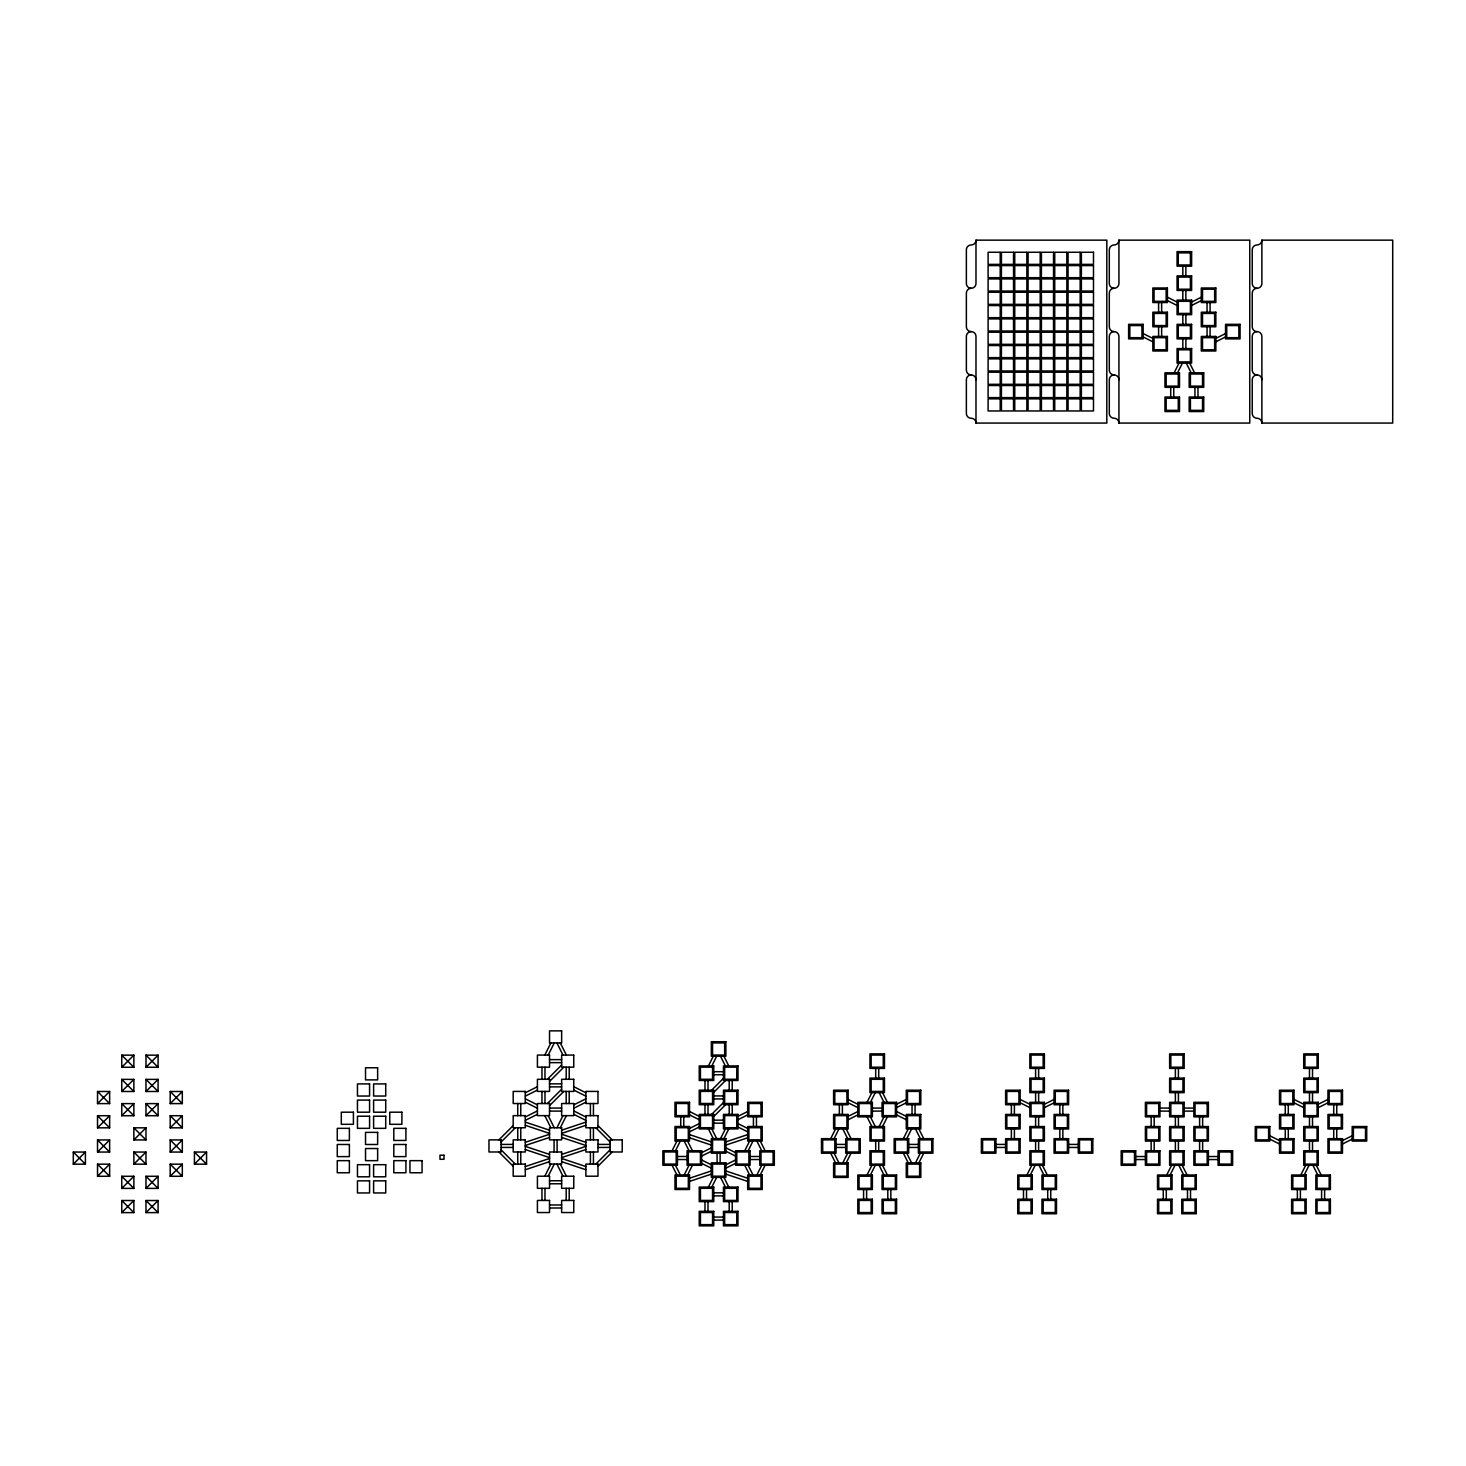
<?xml version="1.0" encoding="UTF-8"?>
<svg xmlns="http://www.w3.org/2000/svg" width="1466" height="1466" viewBox="0 0 1466 1466"><rect width="100%" height="100%" fill="white"/><g stroke="black" fill="none" stroke-linecap="round" stroke-linejoin="round"><path stroke-width="1.5" d="M544.802 1055.08L550.868 1042.967M548.192 1055.08L554.258 1042.967M556.933 1127.757L562.981 1115.644M560.305 1127.757L566.371 1115.644M544.802 1176.208L550.868 1164.096M548.192 1176.208L554.258 1164.096M708.426 1065.947L713.264 1056.253M711.816 1065.947L716.654 1056.253M672.088 1150.737L676.925 1141.061M675.478 1150.737L680.316 1141.061M684.201 1174.962L689.038 1165.287M687.591 1174.962L692.428 1165.287M720.539 1138.624L725.395 1128.93M723.929 1138.624L728.767 1128.93M708.426 1187.075L713.264 1177.4M711.816 1187.075L716.654 1177.4M744.765 1150.737L749.621 1141.061M748.155 1150.737L752.993 1141.061M756.877 1174.962L761.734 1165.287M760.268 1174.962L765.105 1165.287M1174.174 372.804L1179.012 363.11M1177.564 372.804L1182.402 363.11M830.691 1138.661L835.547 1128.967M834.081 1138.661L838.918 1128.967M867.029 1102.322L871.885 1092.628M870.419 1102.322L875.275 1092.628M842.803 1162.886L847.66 1153.192M846.194 1162.886L851.031 1153.192M879.142 1126.548L883.998 1116.854M882.532 1126.548L887.388 1116.854M867.029 1174.999L871.885 1165.305M870.419 1174.999L875.275 1165.305M903.368 1138.661L908.224 1128.967M906.758 1138.661L911.614 1128.967M915.499 1162.886L920.336 1153.192M918.87 1162.886L923.727 1153.192M1026.933 1174.999L1031.789 1165.305M1030.323 1174.999L1035.161 1165.305M1166.734 1174.999L1171.572 1165.305M1170.106 1174.999L1174.962 1165.305M1300.818 1174.999L1305.675 1165.305M1304.209 1174.999L1309.065 1165.305M121.751 1067.266L133.864 1055.153L133.864 1067.266L121.751 1067.266L121.751 1055.153L133.864 1055.153M97.526 1103.605L109.638 1091.492L97.526 1091.492L97.526 1103.605L109.638 1103.605L109.638 1091.492M121.751 1091.492L133.864 1079.379L133.864 1091.492L121.751 1091.492L121.751 1079.379L133.864 1079.379M145.977 1067.266L158.09 1055.153L145.977 1055.153L145.977 1067.266L158.09 1067.266L158.09 1055.153M97.526 1127.83L109.638 1115.718L97.526 1115.718L97.526 1127.83L109.638 1127.83L109.638 1115.718M73.3 1164.169L85.413 1152.056L85.413 1164.169L73.3 1164.169L73.3 1152.056L85.413 1152.056M121.751 1115.718L133.864 1103.605L133.864 1115.718L121.751 1115.718L121.751 1103.605L133.864 1103.605M145.977 1091.492L158.09 1079.379L145.977 1079.379L145.977 1091.492L158.09 1091.492L158.09 1079.379M97.526 1152.056L109.638 1139.943L97.526 1139.943L97.526 1152.056L109.638 1152.056L109.638 1139.943M145.977 1115.718L158.09 1103.605L158.09 1115.718L145.977 1115.718L145.977 1103.605L158.09 1103.605M97.526 1176.282L109.638 1164.169L97.526 1164.169L97.526 1176.282L109.638 1176.282L109.638 1164.169M133.864 1139.943L145.977 1127.83L133.864 1127.83L133.864 1139.943L145.977 1139.943L145.977 1127.83M170.203 1103.605L182.315 1091.492L170.203 1091.492L170.203 1103.605L182.315 1103.605L182.315 1091.492M133.864 1164.169L145.977 1152.056L133.864 1152.056L133.864 1164.169L145.977 1164.169L145.977 1152.056M170.203 1127.83L182.315 1115.718L182.315 1127.83L170.203 1127.83L170.203 1115.718L182.315 1115.718M121.751 1188.395L133.864 1176.282L133.864 1188.395L121.751 1188.395L121.751 1176.282L133.864 1176.282M170.203 1152.056L182.315 1139.943L182.315 1152.056L170.203 1152.056L170.203 1139.943L182.315 1139.943M121.751 1212.62L133.864 1200.507L121.751 1200.507L121.751 1212.62L133.864 1212.62L133.864 1200.507M145.977 1188.395L158.09 1176.282L145.977 1176.282L145.977 1188.395L158.09 1188.395L158.09 1176.282M170.203 1176.282L182.315 1164.169L182.315 1176.282L170.203 1176.282L170.203 1164.169L182.315 1164.169M145.977 1212.62L158.09 1200.507L145.977 1200.507L145.977 1212.62L158.09 1212.62L158.09 1200.507M194.428 1164.169L206.559 1152.056L194.428 1152.056L194.428 1164.169L206.559 1164.169L206.559 1152.056M547.386 1079.306L561.643 1065.049M549.53 1081.45L563.787 1067.193M498.935 1139.87L513.192 1125.613M501.079 1142.014L515.336 1127.757M547.386 1103.532L561.643 1089.275M549.53 1105.676L563.787 1091.419M595.837 1164.096L610.094 1149.839M597.981 1166.24L612.238 1151.983M711.615 1090.173L723.453 1078.335M713.759 1092.317L725.578 1080.479M711.615 1114.398L723.453 1102.579M713.759 1116.542L725.578 1104.704M1191.62 302.051L1201.295 297.213M1191.62 305.441L1201.295 300.603M1215.845 338.389L1225.539 333.552M1215.845 341.78L1225.539 336.942M525.304 1092.756L537.417 1086.691M525.304 1096.128L537.417 1090.081M525.304 1116.982L537.417 1110.916M525.304 1120.372L537.417 1114.307M573.756 1104.869L585.869 1098.804M573.756 1108.241L585.869 1102.194M689.533 1128.453L699.227 1123.616M689.533 1131.844L699.227 1127.006M737.984 1116.341L747.678 1111.503M737.984 1119.731L747.678 1114.875M701.646 1152.679L711.34 1147.841M701.646 1156.069L711.34 1151.231M725.872 1164.792L735.565 1159.954M725.872 1168.182L735.565 1163.344M848.136 1116.377L857.83 1111.521M848.136 1119.749L857.83 1114.911M896.587 1104.264L906.281 1099.408M896.587 1107.636L906.281 1102.798M1044.378 1104.264L1054.072 1099.408M1044.378 1107.636L1054.072 1102.798M1318.264 1104.264L1327.958 1099.408M1318.264 1107.636L1327.958 1102.798M1342.49 1140.603L1352.183 1135.747M1342.49 1143.993L1352.183 1139.137M525.304 1142.307L549.53 1134.244M561.643 1130.194L585.869 1122.113M525.304 1145.496L549.53 1137.433M561.643 1133.383L585.869 1125.32M525.304 1166.533L549.53 1158.47M561.643 1154.42L585.869 1146.357M525.304 1169.74L549.53 1161.658M561.643 1157.609L585.869 1149.546M725.872 1141.886L747.678 1134.611M725.872 1145.074L747.678 1137.799M689.533 1178.224L711.34 1170.949M689.533 1181.413L711.34 1174.138M975.99 240.149L1106.812 240.149L1106.812 423.069L975.99 423.069A4.819 4.819 0 0 0 971.17 418.25A4.819 4.819 0 0 1 966.369 413.449L966.369 379.749A4.819 4.819 0 0 1 971.17 374.93A4.819 4.819 0 0 1 966.369 370.11L966.369 336.429A4.819 4.819 0 0 1 971.17 331.609A4.819 4.819 0 0 1 966.369 326.79L966.369 293.108A4.819 4.819 0 0 1 971.17 288.289A4.819 4.819 0 0 0 975.99 283.469L975.99 240.149A4.819 4.819 0 0 1 971.17 244.969A4.819 4.819 0 0 0 966.369 249.788L966.369 283.469A4.819 4.819 0 0 0 971.17 288.289M1118.925 240.149L1249.765 240.149L1249.765 423.069L1118.925 423.069A4.819 4.819 0 0 0 1114.123 418.25A4.819 4.819 0 0 1 1109.304 413.449L1109.304 379.749A4.819 4.819 0 0 1 1114.123 374.93A4.819 4.819 0 0 1 1109.304 370.11L1109.304 336.429A4.819 4.819 0 0 1 1114.123 331.609A4.819 4.819 0 0 1 1109.304 326.79L1109.304 293.108A4.819 4.819 0 0 1 1114.123 288.289A4.819 4.819 0 0 0 1118.925 283.469L1118.925 240.149A4.819 4.819 0 0 1 1114.123 244.969A4.819 4.819 0 0 0 1109.304 249.788L1109.304 283.469A4.819 4.819 0 0 0 1114.123 288.289M1261.878 240.149L1392.7 240.149L1392.7 423.069L1261.878 423.069A4.819 4.819 0 0 0 1257.058 418.25A4.819 4.819 0 0 1 1252.239 413.449L1252.239 379.749A4.819 4.819 0 0 1 1257.058 374.93A4.819 4.819 0 0 1 1252.239 370.11L1252.239 336.429A4.819 4.819 0 0 1 1257.058 331.609A4.819 4.819 0 0 1 1252.239 326.79L1252.239 293.108A4.819 4.819 0 0 1 1257.058 288.289A4.819 4.819 0 0 0 1261.878 283.469L1261.878 240.149A4.819 4.819 0 0 1 1257.058 244.969A4.819 4.819 0 0 0 1252.239 249.788L1252.239 283.469A4.819 4.819 0 0 0 1257.058 288.289M549.53 1059.625L561.643 1059.625M549.53 1062.648L561.643 1062.648M713.759 1071.701L723.453 1071.701M713.759 1074.725L723.453 1074.725M549.53 1083.85L561.643 1083.85M549.53 1086.874L561.643 1086.874M713.759 1095.927L723.453 1095.927M713.759 1098.95L723.453 1098.95M549.53 1108.076L561.643 1108.076M872.362 1108.076L882.056 1108.076M1159.936 1108.076L1169.63 1108.076M1184.162 1108.076L1193.855 1108.076M549.53 1111.1L561.643 1111.1M872.362 1111.1L882.056 1111.1M1159.936 1111.1L1169.63 1111.1M1184.162 1111.1L1193.855 1111.1M713.759 1120.152L723.453 1120.152M713.759 1123.176L723.453 1123.176M501.079 1144.415L513.192 1144.415M597.981 1144.415L610.094 1144.415M836.023 1144.415L845.717 1144.415M908.7 1144.415L918.394 1144.415M995.927 1144.415L1005.621 1144.415M1068.604 1144.415L1078.298 1144.415M501.079 1147.438L513.192 1147.438M597.981 1147.438L610.094 1147.438M836.023 1147.438L845.717 1147.438M908.7 1147.438L918.394 1147.438M995.927 1147.438L1005.621 1147.438M1068.604 1147.438L1078.298 1147.438M677.42 1156.491L687.096 1156.491M750.097 1156.491L759.791 1156.491M1135.71 1156.527L1145.404 1156.527M1208.387 1156.527L1218.081 1156.527M677.42 1159.533L687.096 1159.533M750.097 1159.533L759.791 1159.533M1135.71 1159.551L1145.404 1159.551M1208.387 1159.551L1218.081 1159.551M549.53 1180.753L561.643 1180.753M549.53 1183.777L561.643 1183.777M713.759 1192.829L723.453 1192.829M713.759 1195.871L723.453 1195.871M549.53 1204.979L561.643 1204.979M549.53 1208.002L561.643 1208.002M713.759 1217.073L723.453 1217.073M713.759 1220.097L723.453 1220.097M689.533 1134.611L711.34 1141.886M689.533 1137.799L711.34 1145.074M725.872 1170.949L747.678 1178.224M725.872 1174.138L747.678 1181.413M525.304 1122.113L549.53 1130.194M561.643 1134.244L585.869 1142.307M525.304 1125.32L549.53 1133.383M561.643 1137.433L585.869 1145.496M525.304 1146.357L549.53 1154.42M561.643 1158.47L585.869 1166.533M525.304 1149.546L549.53 1157.609M561.643 1161.658L585.869 1169.74M1167.394 297.213L1177.07 302.051M1167.394 300.603L1177.07 305.441M1143.15 333.552L1152.844 338.389M1143.15 336.942L1152.844 341.78M1294.038 1099.408L1303.732 1104.264M1294.038 1102.798L1303.732 1107.636M1269.813 1135.747L1279.506 1140.603M1269.813 1139.137L1279.506 1143.993M1020.153 1099.408L1029.847 1104.264M1020.153 1102.798L1029.847 1107.636M896.587 1111.521L906.281 1116.377M896.587 1114.911L906.281 1119.749M848.136 1099.408L857.83 1104.264M848.136 1102.798L857.83 1107.636M737.984 1123.616L747.678 1128.453M737.984 1127.006L747.678 1131.844M689.533 1111.503L699.227 1116.341M689.533 1114.875L699.227 1119.731M725.872 1147.841L735.565 1152.679M725.872 1151.231L735.565 1156.069M573.756 1086.691L585.869 1092.756M573.756 1090.081L585.869 1096.128M701.646 1159.954L711.34 1164.792M701.646 1163.344L711.34 1168.182M573.756 1110.916L585.869 1116.982M573.756 1114.307L585.869 1120.372M525.304 1098.804L537.417 1104.869M525.304 1102.194L537.417 1108.241M597.981 1125.613L612.238 1139.87M595.837 1127.757L610.094 1142.014M501.079 1149.839L515.336 1164.096M498.935 1151.983L513.192 1166.24M145.977 1055.153L158.09 1067.266M170.203 1091.492L182.315 1103.605M121.751 1055.153L133.864 1067.266M145.977 1079.379L158.09 1091.492M170.203 1115.718L182.315 1127.83M121.751 1079.379L133.864 1091.492M145.977 1103.605L158.09 1115.718M194.428 1152.056L206.559 1164.169M170.203 1139.943L182.315 1152.056M121.751 1103.605L133.864 1115.718M97.526 1091.492L109.638 1103.605M133.864 1127.83L145.977 1139.943M170.203 1164.169L182.315 1176.282M97.526 1115.718L109.638 1127.83M133.864 1152.056L145.977 1164.169M145.977 1176.282L158.09 1188.395M97.526 1139.943L109.638 1152.056M121.751 1176.282L133.864 1188.395M145.977 1200.507L158.09 1212.62M97.526 1164.169L109.638 1176.282M73.3 1152.056L85.413 1164.169M121.751 1200.507L133.864 1212.62M1189.677 363.11L1194.515 372.804M1186.287 363.11L1191.125 372.804M1316.321 1165.305L1321.178 1174.999M1312.931 1165.305L1317.787 1174.999M1182.219 1165.305L1187.075 1174.999M1178.847 1165.305L1183.685 1174.999M1042.436 1165.305L1047.274 1174.999M1039.046 1165.305L1043.902 1174.999M918.87 1128.967L923.727 1138.661M915.499 1128.967L920.336 1138.661M882.532 1092.628L887.388 1102.322M879.142 1092.628L883.998 1102.322M906.758 1153.192L911.614 1162.886M903.368 1153.192L908.224 1162.886M870.419 1116.854L875.275 1126.548M867.029 1116.854L871.885 1126.548M882.532 1165.305L887.388 1174.999M879.142 1165.305L883.998 1174.999M846.194 1128.967L851.031 1138.661M842.803 1128.967L847.66 1138.661M834.081 1153.192L838.918 1162.886M830.691 1153.192L835.547 1162.886M723.929 1056.253L728.767 1065.947M720.539 1056.253L725.395 1065.947M760.268 1141.061L765.105 1150.737M756.877 1141.061L761.734 1150.737M748.155 1165.287L752.993 1174.962M744.765 1165.287L749.621 1174.962M711.816 1128.93L716.654 1138.624M708.426 1128.93L713.264 1138.624M723.929 1177.4L728.767 1187.075M720.539 1177.4L725.395 1187.075M687.591 1141.061L692.428 1150.737M684.201 1141.061L689.038 1150.737M675.478 1165.287L680.316 1174.962M672.088 1165.287L676.925 1174.962M560.305 1042.967L566.371 1055.08M556.933 1042.967L562.981 1055.08M548.192 1115.644L554.258 1127.757M544.802 1115.644L550.868 1127.757M560.305 1164.096L566.371 1176.208M556.933 1164.096L562.981 1176.208M1336.735 1104.741L1336.735 1114.435M1336.735 1128.967L1336.735 1138.661M1333.712 1104.741L1333.712 1114.435M1333.712 1128.967L1333.712 1138.661M1324.623 1189.531L1324.623 1199.225M1321.599 1189.531L1321.599 1199.225M1312.51 1068.402L1312.51 1078.096M1312.51 1092.628L1312.51 1102.322M1312.51 1116.854L1312.51 1126.548M1312.51 1141.079L1312.51 1150.773M1309.486 1068.402L1309.486 1078.096M1309.486 1092.628L1309.486 1102.322M1309.486 1116.854L1309.486 1126.548M1309.486 1141.079L1309.486 1150.773M1300.397 1189.531L1300.397 1199.225M1297.373 1189.531L1297.373 1199.225M1288.284 1104.741L1288.284 1114.435M1288.284 1128.967L1288.284 1138.661M1285.261 1104.741L1285.261 1114.435M1285.261 1128.967L1285.261 1138.661M1261.878 423.069L1261.878 336.429A4.819 4.819 0 0 0 1257.058 331.609M1210.091 302.546L1210.091 312.221M1210.091 326.771L1210.091 336.447M1207.049 302.546L1207.049 312.221M1207.049 326.771L1207.049 336.447M1202.633 1116.854L1202.633 1126.548M1202.633 1141.079L1202.633 1150.773M1199.609 1116.854L1199.609 1126.548M1199.609 1141.079L1199.609 1150.773M1197.979 387.336L1197.979 397.029M1194.937 387.336L1194.937 397.029M1190.52 1189.531L1190.52 1199.225M1187.497 1189.531L1187.497 1199.225M1185.866 266.189L1185.866 275.883M1185.866 290.433L1185.866 300.109M1185.866 314.659L1185.866 324.334M1185.866 338.884L1185.866 348.578M1182.824 266.189L1182.824 275.883M1182.824 290.433L1182.824 300.109M1182.824 314.659L1182.824 324.334M1182.824 338.884L1182.824 348.578M1178.407 1068.402L1178.407 1078.096M1178.407 1092.628L1178.407 1102.322M1178.407 1116.854L1178.407 1126.548M1178.407 1141.079L1178.407 1150.773M1175.384 1068.402L1175.384 1078.096M1175.384 1092.628L1175.384 1102.322M1175.384 1116.854L1175.384 1126.548M1175.384 1141.079L1175.384 1150.773M1173.753 387.336L1173.753 397.029M1170.711 387.336L1170.711 397.029M1166.295 1189.531L1166.295 1199.225M1163.271 1189.531L1163.271 1199.225M1161.64 302.546L1161.64 312.221M1161.64 326.771L1161.64 336.447M1158.598 302.546L1158.598 312.221M1158.598 326.771L1158.598 336.447M1154.182 1116.854L1154.182 1126.548M1154.182 1141.079L1154.182 1150.773M1151.158 1116.854L1151.158 1126.548M1151.158 1141.079L1151.158 1150.773M1118.925 423.069L1118.925 336.429A4.819 4.819 0 0 0 1114.123 331.609M1062.85 1104.741L1062.85 1114.435M1062.85 1128.967L1062.85 1138.661M1059.826 1104.741L1059.826 1114.435M1059.826 1128.967L1059.826 1138.661M1050.737 1189.531L1050.737 1199.225M1047.714 1189.531L1047.714 1199.225M1038.624 1068.402L1038.624 1078.096M1038.624 1092.628L1038.624 1102.322M1038.624 1116.854L1038.624 1126.548M1038.624 1141.079L1038.624 1150.773M1035.601 1068.402L1035.601 1078.096M1035.601 1092.628L1035.601 1102.322M1035.601 1116.854L1035.601 1126.548M1035.601 1141.079L1035.601 1150.773M1026.512 1189.531L1026.512 1199.225M1023.488 1189.531L1023.488 1199.225M1014.399 1104.741L1014.399 1114.435M1014.399 1128.967L1014.399 1138.661M1011.375 1104.741L1011.375 1114.435M1011.375 1128.967L1011.375 1138.661M975.99 423.069L975.99 336.429A4.819 4.819 0 0 0 971.17 331.609M915.059 1104.741L915.059 1114.435M912.035 1104.741L912.035 1114.435M890.833 1189.531L890.833 1199.225M887.81 1189.531L887.81 1199.225M878.72 1068.402L878.72 1078.096M878.72 1141.079L878.72 1150.773M875.697 1068.402L875.697 1078.096M875.697 1141.079L875.697 1150.773M866.608 1189.531L866.608 1199.225M863.584 1189.531L863.584 1199.225M842.382 1104.741L842.382 1114.435M839.358 1104.741L839.358 1114.435M756.456 1116.817L756.456 1126.511M753.432 1116.817L753.432 1126.511M732.23 1080.479L732.23 1090.173M732.23 1104.704L732.23 1114.398M732.23 1201.625L732.23 1211.319M729.207 1080.479L729.207 1090.173M729.207 1104.704L729.207 1114.398M729.207 1201.625L729.207 1211.319M720.118 1153.174L720.118 1162.85M717.094 1153.174L717.094 1162.85M708.005 1080.479L708.005 1090.173M708.005 1104.704L708.005 1114.398M708.005 1201.625L708.005 1211.319M704.981 1080.479L704.981 1090.173M704.981 1104.704L704.981 1114.398M704.981 1201.625L704.981 1211.319M683.779 1116.817L683.779 1126.511M680.737 1116.817L680.737 1126.511M593.437 1103.532L593.437 1115.644M593.437 1127.757L593.437 1139.87M593.437 1151.983L593.437 1164.096M590.413 1103.532L590.413 1115.644M590.413 1127.757L590.413 1139.87M590.413 1151.983L590.413 1164.096M569.211 1067.193L569.211 1079.306M569.211 1091.419L569.211 1103.532M569.211 1188.321L569.211 1200.434M566.188 1067.193L566.188 1079.306M566.188 1091.419L566.188 1103.532M566.188 1188.321L566.188 1200.434M557.098 1139.87L557.098 1151.983M554.075 1139.87L554.075 1151.983M544.986 1067.193L544.986 1079.306M544.986 1091.419L544.986 1103.532M544.986 1188.321L544.986 1200.434M541.962 1067.193L541.962 1079.306M541.962 1091.419L541.962 1103.532M541.962 1188.321L541.962 1200.434M520.76 1103.532L520.76 1115.644M520.76 1127.757L520.76 1139.87M520.76 1151.983L520.76 1164.096M517.736 1103.532L517.736 1115.644M517.736 1127.757L517.736 1139.87M517.736 1151.983L517.736 1164.096M971.17 374.93A4.819 4.819 0 0 1 975.99 379.749M1114.123 374.93A4.819 4.819 0 0 1 1118.925 379.749M1257.058 374.93A4.819 4.819 0 0 1 1261.878 379.749M1191.62 251.657L1177.07 251.657L1177.07 266.189L1191.62 266.189L1191.62 251.657M1000.215 252.262L988.102 252.262L988.102 264.375L1000.215 264.375L1000.215 252.262M1013.537 252.262L1001.425 252.262L1001.425 264.375L1013.537 264.375L1013.537 252.262M1026.86 252.262L1014.747 252.262L1014.747 264.375L1026.86 264.375L1026.86 252.262M1040.2 252.262L1028.069 252.262L1028.069 264.375L1040.2 264.375L1040.2 252.262M1053.523 252.262L1041.41 252.262L1041.41 264.375L1053.523 264.375L1053.523 252.262M1066.845 252.262L1054.732 252.262L1054.732 264.375L1066.845 264.375L1066.845 252.262M1080.167 252.262L1068.054 252.262L1068.054 264.375L1080.167 264.375L1080.167 252.262M1093.489 252.262L1081.377 252.262L1081.377 264.375L1093.489 264.375L1093.489 252.262M1190.41 252.867L1178.279 252.867L1178.279 264.979L1190.41 264.979L1190.41 252.867M1000.215 265.584L988.102 265.584L988.102 277.697L1000.215 277.697L1000.215 265.584M1013.537 265.584L1001.425 265.584L1001.425 277.697L1013.537 277.697L1013.537 265.584M1026.86 265.584L1014.747 265.584L1014.747 277.697L1026.86 277.697L1026.86 265.584M1040.2 265.584L1028.069 265.584L1028.069 277.697L1040.2 277.697L1040.2 265.584M1053.523 265.584L1041.41 265.584L1041.41 277.697L1053.523 277.697L1053.523 265.584M1066.845 265.584L1054.732 265.584L1054.732 277.697L1066.845 277.697L1066.845 265.584M1080.167 265.584L1068.054 265.584L1068.054 277.697L1080.167 277.697L1080.167 265.584M1093.489 265.584L1081.377 265.584L1081.377 277.697L1093.489 277.697L1093.489 265.584M1191.62 275.883L1177.07 275.883L1177.07 290.433L1191.62 290.433L1191.62 275.883M1190.41 277.092L1178.279 277.092L1178.279 289.205L1190.41 289.205L1190.41 277.092M1000.215 278.925L988.102 278.925L988.102 291.038L1000.215 291.038L1000.215 278.925M1013.537 278.925L1001.425 278.925L1001.425 291.038L1013.537 291.038L1013.537 278.925M1026.86 278.925L1014.747 278.925L1014.747 291.038L1026.86 291.038L1026.86 278.925M1040.2 278.925L1028.069 278.925L1028.069 291.038L1040.2 291.038L1040.2 278.925M1053.523 278.925L1041.41 278.925L1041.41 291.038L1053.523 291.038L1053.523 278.925M1066.845 278.925L1054.732 278.925L1054.732 291.038L1066.845 291.038L1066.845 278.925M1080.167 278.925L1068.054 278.925L1068.054 291.038L1080.167 291.038L1080.167 278.925M1093.489 278.925L1081.377 278.925L1081.377 291.038L1093.489 291.038L1093.489 278.925M1167.394 287.996L1152.844 287.996L1152.844 302.546L1167.394 302.546L1167.394 287.996M1215.845 287.996L1201.295 287.996L1201.295 302.546L1215.845 302.546L1215.845 287.996M1166.166 289.205L1154.054 289.205L1154.054 301.318L1166.166 301.318L1166.166 289.205M1214.636 289.205L1202.523 289.205L1202.523 301.318L1214.636 301.318L1214.636 289.205M1000.215 292.247L988.102 292.247L988.102 304.36L1000.215 304.36L1000.215 292.247M1013.537 292.247L1001.425 292.247L1001.425 304.36L1013.537 304.36L1013.537 292.247M1026.86 292.247L1014.747 292.247L1014.747 304.36L1026.86 304.36L1026.86 292.247M1040.2 292.247L1028.069 292.247L1028.069 304.36L1040.2 304.36L1040.2 292.247M1053.523 292.247L1041.41 292.247L1041.41 304.36L1053.523 304.36L1053.523 292.247M1066.845 292.247L1054.732 292.247L1054.732 304.36L1066.845 304.36L1066.845 292.247M1080.167 292.247L1068.054 292.247L1068.054 304.36L1080.167 304.36L1080.167 292.247M1093.489 292.247L1081.377 292.247L1081.377 304.36L1093.489 304.36L1093.489 292.247M1191.62 300.109L1177.07 300.109L1177.07 314.659L1191.62 314.659L1191.62 300.109M1190.41 301.318L1178.279 301.318L1178.279 313.431L1190.41 313.431L1190.41 301.318M1000.215 305.569L988.102 305.569L988.102 317.682L1000.215 317.682L1000.215 305.569M1013.537 305.569L1001.425 305.569L1001.425 317.682L1013.537 317.682L1013.537 305.569M1026.86 305.569L1014.747 305.569L1014.747 317.682L1026.86 317.682L1026.86 305.569M1040.2 305.569L1028.069 305.569L1028.069 317.682L1040.2 317.682L1040.2 305.569M1053.523 305.569L1041.41 305.569L1041.41 317.682L1053.523 317.682L1053.523 305.569M1066.845 305.569L1054.732 305.569L1054.732 317.682L1066.845 317.682L1066.845 305.569M1080.167 305.569L1068.054 305.569L1068.054 317.682L1080.167 317.682L1080.167 305.569M1093.489 305.569L1081.377 305.569L1081.377 317.682L1093.489 317.682L1093.489 305.569M1167.394 312.221L1152.844 312.221L1152.844 326.771L1167.394 326.771L1167.394 312.221M1215.845 312.221L1201.295 312.221L1201.295 326.771L1215.845 326.771L1215.845 312.221M1166.166 313.431L1154.054 313.431L1154.054 325.562L1166.166 325.562L1166.166 313.431M1214.636 313.431L1202.523 313.431L1202.523 325.562L1214.636 325.562L1214.636 313.431M1000.215 318.892L988.102 318.892L988.102 331.004L1000.215 331.004L1000.215 318.892M1013.537 318.892L1001.425 318.892L1001.425 331.004L1013.537 331.004L1013.537 318.892M1026.86 318.892L1014.747 318.892L1014.747 331.004L1026.86 331.004L1026.86 318.892M1040.2 318.892L1028.069 318.892L1028.069 331.004L1040.2 331.004L1040.2 318.892M1053.523 318.892L1041.41 318.892L1041.41 331.004L1053.523 331.004L1053.523 318.892M1066.845 318.892L1054.732 318.892L1054.732 331.004L1066.845 331.004L1066.845 318.892M1080.167 318.892L1068.054 318.892L1068.054 331.004L1080.167 331.004L1080.167 318.892M1093.489 318.892L1081.377 318.892L1081.377 331.004L1093.489 331.004L1093.489 318.892M1143.15 324.334L1128.618 324.334L1128.618 338.884L1143.15 338.884L1143.15 324.334M1191.62 324.334L1177.07 324.334L1177.07 338.884L1191.62 338.884L1191.62 324.334M1240.071 324.334L1225.539 324.334L1225.539 338.884L1240.071 338.884L1240.071 324.334M1141.941 325.562L1129.828 325.562L1129.828 337.675L1141.941 337.675L1141.941 325.562M1190.41 325.562L1178.279 325.562L1178.279 337.675L1190.41 337.675L1190.41 325.562M1238.862 325.562L1226.749 325.562L1226.749 337.675L1238.862 337.675L1238.862 325.562M1000.215 332.214L988.102 332.214L988.102 344.327L1000.215 344.327L1000.215 332.214M1013.537 332.214L1001.425 332.214L1001.425 344.327L1013.537 344.327L1013.537 332.214M1026.86 332.214L1014.747 332.214L1014.747 344.327L1026.86 344.327L1026.86 332.214M1040.2 332.214L1028.069 332.214L1028.069 344.327L1040.2 344.327L1040.2 332.214M1053.523 332.214L1041.41 332.214L1041.41 344.327L1053.523 344.327L1053.523 332.214M1066.845 332.214L1054.732 332.214L1054.732 344.327L1066.845 344.327L1066.845 332.214M1080.167 332.214L1068.054 332.214L1068.054 344.327L1080.167 344.327L1080.167 332.214M1093.489 332.214L1081.377 332.214L1081.377 344.327L1093.489 344.327L1093.489 332.214M1167.394 336.447L1152.844 336.447L1152.844 350.997L1167.394 350.997L1167.394 336.447M1215.845 336.447L1201.295 336.447L1201.295 350.997L1215.845 350.997L1215.845 336.447M1166.166 337.675L1154.054 337.675L1154.054 349.788L1166.166 349.788L1166.166 337.675M1214.636 337.675L1202.523 337.675L1202.523 349.788L1214.636 349.788L1214.636 337.675M1000.215 345.536L988.102 345.536L988.102 357.649L1000.215 357.649L1000.215 345.536M1013.537 345.536L1001.425 345.536L1001.425 357.649L1013.537 357.649L1013.537 345.536M1026.86 345.536L1014.747 345.536L1014.747 357.649L1026.86 357.649L1026.86 345.536M1040.2 345.536L1028.069 345.536L1028.069 357.649L1040.2 357.649L1040.2 345.536M1053.523 345.536L1041.41 345.536L1041.41 357.649L1053.523 357.649L1053.523 345.536M1066.845 345.536L1054.732 345.536L1054.732 357.649L1066.845 357.649L1066.845 345.536M1080.167 345.536L1068.054 345.536L1068.054 357.649L1080.167 357.649L1080.167 345.536M1093.489 345.536L1081.377 345.536L1081.377 357.649L1093.489 357.649L1093.489 345.536M1191.62 348.578L1177.07 348.578L1177.07 363.11L1191.62 363.11L1191.62 348.578M1190.41 349.788L1178.279 349.788L1178.279 361.9L1190.41 361.9L1190.41 349.788M1000.215 358.858L988.102 358.858L988.102 370.971L1000.215 370.971L1000.215 358.858M1013.537 358.858L1001.425 358.858L1001.425 370.971L1013.537 370.971L1013.537 358.858M1026.86 358.858L1014.747 358.858L1014.747 370.971L1026.86 370.971L1026.86 358.858M1040.2 358.858L1028.069 358.858L1028.069 370.971L1040.2 370.971L1040.2 358.858M1053.523 358.858L1041.41 358.858L1041.41 370.971L1053.523 370.971L1053.523 358.858M1066.845 358.858L1054.732 358.858L1054.732 370.971L1066.845 370.971L1066.845 358.858M1080.167 358.858L1068.054 358.858L1068.054 370.971L1080.167 370.971L1080.167 358.858M1093.489 358.858L1081.377 358.858L1081.377 370.971L1093.489 370.971L1093.489 358.858M1000.215 372.199L988.102 372.199L988.102 384.312L1000.215 384.312L1000.215 372.199M1013.537 372.199L1001.425 372.199L1001.425 384.312L1013.537 384.312L1013.537 372.199M1026.86 372.199L1014.747 372.199L1014.747 384.312L1026.86 384.312L1026.86 372.199M1040.2 372.199L1028.069 372.199L1028.069 384.312L1040.2 384.312L1040.2 372.199M1053.523 372.199L1041.41 372.199L1041.41 384.312L1053.523 384.312L1053.523 372.199M1066.845 372.199L1054.732 372.199L1054.732 384.312L1066.845 384.312L1066.845 372.199M1080.167 372.199L1068.054 372.199L1068.054 384.312L1080.167 384.312L1080.167 372.199M1093.489 372.199L1081.377 372.199L1081.377 384.312L1093.489 384.312L1093.489 372.199M1179.507 372.804L1164.957 372.804L1164.957 387.336L1179.507 387.336L1179.507 372.804M1203.733 372.804L1189.183 372.804L1189.183 387.336L1203.733 387.336L1203.733 372.804M1178.279 374.013L1166.166 374.013L1166.166 386.126L1178.279 386.126L1178.279 374.013M1202.523 374.013L1190.41 374.013L1190.41 386.126L1202.523 386.126L1202.523 374.013M1000.215 385.521L988.102 385.521L988.102 397.634L1000.215 397.634L1000.215 385.521M1013.537 385.521L1001.425 385.521L1001.425 397.634L1013.537 397.634L1013.537 385.521M1026.86 385.521L1014.747 385.521L1014.747 397.634L1026.86 397.634L1026.86 385.521M1040.2 385.521L1028.069 385.521L1028.069 397.634L1040.2 397.634L1040.2 385.521M1053.523 385.521L1041.41 385.521L1041.41 397.634L1053.523 397.634L1053.523 385.521M1066.845 385.521L1054.732 385.521L1054.732 397.634L1066.845 397.634L1066.845 385.521M1080.167 385.521L1068.054 385.521L1068.054 397.634L1080.167 397.634L1080.167 385.521M1093.489 385.521L1081.377 385.521L1081.377 397.634L1093.489 397.634L1093.489 385.521M1179.507 397.029L1164.957 397.029L1164.957 411.561L1179.507 411.561L1179.507 397.029M1203.733 397.029L1189.183 397.029L1189.183 411.561L1203.733 411.561L1203.733 397.029M1178.279 398.239L1166.166 398.239L1166.166 410.352L1178.279 410.352L1178.279 398.239M1202.523 398.239L1190.41 398.239L1190.41 410.352L1202.523 410.352L1202.523 398.239M1000.215 398.844L988.102 398.844L988.102 410.956L1000.215 410.956L1000.215 398.844M1013.537 398.844L1001.425 398.844L1001.425 410.956L1013.537 410.956L1013.537 398.844M1026.86 398.844L1014.747 398.844L1014.747 410.956L1026.86 410.956L1026.86 398.844M1040.2 398.844L1028.069 398.844L1028.069 410.956L1040.2 410.956L1040.2 398.844M1053.523 398.844L1041.41 398.844L1041.41 410.956L1053.523 410.956L1053.523 398.844M1066.845 398.844L1054.732 398.844L1054.732 410.956L1066.845 410.956L1066.845 398.844M1080.167 398.844L1068.054 398.844L1068.054 410.956L1080.167 410.956L1080.167 398.844M1093.489 398.844L1081.377 398.844L1081.377 410.956L1093.489 410.956L1093.489 398.844M561.643 1030.855L549.53 1030.855L549.53 1042.967L561.643 1042.967L561.643 1030.855M725.872 1041.721L711.34 1041.721L711.34 1056.253L725.872 1056.253L725.872 1041.721M724.662 1042.931L712.549 1042.931L712.549 1055.044L724.662 1055.044L724.662 1042.931M884.474 1053.871L869.943 1053.871L869.943 1068.402L884.474 1068.402L884.474 1053.871M1044.378 1053.871L1029.847 1053.871L1029.847 1068.402L1044.378 1068.402L1044.378 1053.871M1184.162 1053.871L1169.63 1053.871L1169.63 1068.402L1184.162 1068.402L1184.162 1053.871M1318.264 1053.871L1303.732 1053.871L1303.732 1068.402L1318.264 1068.402L1318.264 1053.871M549.53 1055.08L537.417 1055.08L537.417 1067.193L549.53 1067.193L549.53 1055.08M573.756 1055.08L561.643 1055.08L561.643 1067.193L573.756 1067.193L573.756 1055.08M883.265 1055.08L871.152 1055.08L871.152 1067.193L883.265 1067.193L883.265 1055.08M1043.169 1055.08L1031.056 1055.08L1031.056 1067.193L1043.169 1067.193L1043.169 1055.08M1182.952 1055.08L1170.839 1055.08L1170.839 1067.193L1182.952 1067.193L1182.952 1055.08M1317.054 1055.08L1304.942 1055.08L1304.942 1067.193L1317.054 1067.193L1317.054 1055.08M713.759 1065.947L699.227 1065.947L699.227 1080.479L713.759 1080.479L713.759 1065.947M737.984 1065.947L723.453 1065.947L723.453 1080.479L737.984 1080.479L737.984 1065.947M712.549 1067.156L700.436 1067.156L700.436 1079.269L712.549 1079.269L712.549 1067.156M736.775 1067.156L724.662 1067.156L724.662 1079.269L736.775 1079.269L736.775 1067.156M377.642 1067.779L365.529 1067.779L365.529 1079.892L377.642 1079.892L377.642 1067.779M884.474 1078.096L869.943 1078.096L869.943 1092.628L884.474 1092.628L884.474 1078.096M1044.378 1078.096L1029.847 1078.096L1029.847 1092.628L1044.378 1092.628L1044.378 1078.096M1184.162 1078.096L1169.63 1078.096L1169.63 1092.628L1184.162 1092.628L1184.162 1078.096M1318.264 1078.096L1303.732 1078.096L1303.732 1092.628L1318.264 1092.628L1318.264 1078.096M549.53 1079.306L537.417 1079.306L537.417 1091.419L549.53 1091.419L549.53 1079.306M573.756 1079.306L561.643 1079.306L561.643 1091.419L573.756 1091.419L573.756 1079.306M883.265 1079.306L871.152 1079.306L871.152 1091.419L883.265 1091.419L883.265 1079.306M1043.169 1079.306L1031.056 1079.306L1031.056 1091.419L1043.169 1091.419L1043.169 1079.306M1182.952 1079.306L1170.839 1079.306L1170.839 1091.419L1182.952 1091.419L1182.952 1079.306M1317.054 1079.306L1304.942 1079.306L1304.942 1091.419L1317.054 1091.419L1317.054 1079.306M369.579 1083.924L357.466 1083.924L357.466 1096.037L369.579 1096.037L369.579 1083.924M385.723 1083.924L373.61 1083.924L373.61 1096.037L385.723 1096.037L385.723 1083.924M713.759 1090.173L699.227 1090.173L699.227 1104.704L713.759 1104.704L713.759 1090.173M737.984 1090.173L723.453 1090.173L723.453 1104.704L737.984 1104.704L737.984 1090.173M848.136 1090.209L833.604 1090.209L833.604 1104.741L848.136 1104.741L848.136 1090.209M920.813 1090.209L906.281 1090.209L906.281 1104.741L920.813 1104.741L920.813 1090.209M1020.153 1090.209L1005.621 1090.209L1005.621 1104.741L1020.153 1104.741L1020.153 1090.209M1068.604 1090.209L1054.072 1090.209L1054.072 1104.741L1068.604 1104.741L1068.604 1090.209M1294.038 1090.209L1279.506 1090.209L1279.506 1104.741L1294.038 1104.741L1294.038 1090.209M1342.49 1090.209L1327.958 1090.209L1327.958 1104.741L1342.49 1104.741L1342.49 1090.209M525.304 1091.419L513.192 1091.419L513.192 1103.532L525.304 1103.532L525.304 1091.419M597.981 1091.419L585.869 1091.419L585.869 1103.532L597.981 1103.532L597.981 1091.419M712.549 1091.382L700.436 1091.382L700.436 1103.495L712.549 1103.495L712.549 1091.382M736.775 1091.382L724.662 1091.382L724.662 1103.495L736.775 1103.495L736.775 1091.382M846.927 1091.419L834.814 1091.419L834.814 1103.532L846.927 1103.532L846.927 1091.419M919.603 1091.419L907.491 1091.419L907.491 1103.532L919.603 1103.532L919.603 1091.419M1018.943 1091.419L1006.83 1091.419L1006.83 1103.532L1018.943 1103.532L1018.943 1091.419M1067.395 1091.419L1055.282 1091.419L1055.282 1103.532L1067.395 1103.532L1067.395 1091.419M1292.829 1091.419L1280.716 1091.419L1280.716 1103.532L1292.829 1103.532L1292.829 1091.419M1341.28 1091.419L1329.167 1091.419L1329.167 1103.532L1341.28 1103.532L1341.28 1091.419M369.579 1100.086L357.466 1100.086L357.466 1112.199L369.579 1112.199L369.579 1100.086M385.723 1100.086L373.61 1100.086L373.61 1112.199L385.723 1112.199L385.723 1100.086M689.533 1102.285L674.983 1102.285L674.983 1116.817L689.533 1116.817L689.533 1102.285M762.21 1102.285L747.678 1102.285L747.678 1116.817L762.21 1116.817L762.21 1102.285M872.362 1102.322L857.83 1102.322L857.83 1116.854L872.362 1116.854L872.362 1102.322M896.587 1102.322L882.056 1102.322L882.056 1116.854L896.587 1116.854L896.587 1102.322M1044.378 1102.322L1029.847 1102.322L1029.847 1116.854L1044.378 1116.854L1044.378 1102.322M1159.936 1102.322L1145.404 1102.322L1145.404 1116.854L1159.936 1116.854L1159.936 1102.322M1184.162 1102.322L1169.63 1102.322L1169.63 1116.854L1184.162 1116.854L1184.162 1102.322M1208.387 1102.322L1193.855 1102.322L1193.855 1116.854L1208.387 1116.854L1208.387 1102.322M1318.264 1102.322L1303.732 1102.322L1303.732 1116.854L1318.264 1116.854L1318.264 1102.322M549.53 1103.532L537.417 1103.532L537.417 1115.644L549.53 1115.644L549.53 1103.532M573.756 1103.532L561.643 1103.532L561.643 1115.644L573.756 1115.644L573.756 1103.532M688.324 1103.495L676.211 1103.495L676.211 1115.608L688.324 1115.608L688.324 1103.495M761.001 1103.495L748.888 1103.495L748.888 1115.608L761.001 1115.608L761.001 1103.495M871.152 1103.532L859.039 1103.532L859.039 1115.644L871.152 1115.644L871.152 1103.532M895.378 1103.532L883.265 1103.532L883.265 1115.644L895.378 1115.644L895.378 1103.532M1043.169 1103.532L1031.056 1103.532L1031.056 1115.644L1043.169 1115.644L1043.169 1103.532M1158.726 1103.532L1146.614 1103.532L1146.614 1115.644L1158.726 1115.644L1158.726 1103.532M1182.952 1103.532L1170.839 1103.532L1170.839 1115.644L1182.952 1115.644L1182.952 1103.532M1207.178 1103.532L1195.065 1103.532L1195.065 1115.644L1207.178 1115.644L1207.178 1103.532M1317.054 1103.532L1304.942 1103.532L1304.942 1115.644L1317.054 1115.644L1317.054 1103.532M353.416 1112.199L341.303 1112.199L341.303 1124.312L353.416 1124.312L353.416 1112.199M401.886 1112.199L389.754 1112.199L389.754 1124.312L401.886 1124.312L401.886 1112.199M713.759 1114.398L699.227 1114.398L699.227 1128.93L713.759 1128.93L713.759 1114.398M737.984 1114.398L723.453 1114.398L723.453 1128.93L737.984 1128.93L737.984 1114.398M848.136 1114.435L833.604 1114.435L833.604 1128.967L848.136 1128.967L848.136 1114.435M920.813 1114.435L906.281 1114.435L906.281 1128.967L920.813 1128.967L920.813 1114.435M1020.153 1114.435L1005.621 1114.435L1005.621 1128.967L1020.153 1128.967L1020.153 1114.435M1068.604 1114.435L1054.072 1114.435L1054.072 1128.967L1068.604 1128.967L1068.604 1114.435M1294.038 1114.435L1279.506 1114.435L1279.506 1128.967L1294.038 1128.967L1294.038 1114.435M1342.49 1114.435L1327.958 1114.435L1327.958 1128.967L1342.49 1128.967L1342.49 1114.435M525.304 1115.644L513.192 1115.644L513.192 1127.757L525.304 1127.757L525.304 1115.644M597.981 1115.644L585.869 1115.644L585.869 1127.757L597.981 1127.757L597.981 1115.644M712.549 1115.608L700.436 1115.608L700.436 1127.72L712.549 1127.72L712.549 1115.608M736.775 1115.608L724.662 1115.608L724.662 1127.72L736.775 1127.72L736.775 1115.608M846.927 1115.644L834.814 1115.644L834.814 1127.757L846.927 1127.757L846.927 1115.644M919.603 1115.644L907.491 1115.644L907.491 1127.757L919.603 1127.757L919.603 1115.644M1018.943 1115.644L1006.83 1115.644L1006.83 1127.757L1018.943 1127.757L1018.943 1115.644M1067.395 1115.644L1055.282 1115.644L1055.282 1127.757L1067.395 1127.757L1067.395 1115.644M1292.829 1115.644L1280.716 1115.644L1280.716 1127.757L1292.829 1127.757L1292.829 1115.644M1341.28 1115.644L1329.167 1115.644L1329.167 1127.757L1341.28 1127.757L1341.28 1115.644M369.579 1116.231L357.466 1116.231L357.466 1128.344L369.579 1128.344L369.579 1116.231M385.723 1116.231L373.61 1116.231L373.61 1128.344L385.723 1128.344L385.723 1116.231M689.533 1126.511L674.983 1126.511L674.983 1141.061L689.533 1141.061L689.533 1126.511M762.21 1126.511L747.678 1126.511L747.678 1141.061L762.21 1141.061L762.21 1126.511M884.474 1126.548L869.943 1126.548L869.943 1141.079L884.474 1141.079L884.474 1126.548M1044.378 1126.548L1029.847 1126.548L1029.847 1141.079L1044.378 1141.079L1044.378 1126.548M1159.936 1126.548L1145.404 1126.548L1145.404 1141.079L1159.936 1141.079L1159.936 1126.548M1184.162 1126.548L1169.63 1126.548L1169.63 1141.079L1184.162 1141.079L1184.162 1126.548M1208.387 1126.548L1193.855 1126.548L1193.855 1141.079L1208.387 1141.079L1208.387 1126.548M1269.813 1126.548L1255.281 1126.548L1255.281 1141.079L1269.813 1141.079L1269.813 1126.548M1318.264 1126.548L1303.732 1126.548L1303.732 1141.079L1318.264 1141.079L1318.264 1126.548M1366.715 1126.548L1352.183 1126.548L1352.183 1141.079L1366.715 1141.079L1366.715 1126.548M561.643 1127.757L549.53 1127.757L549.53 1139.87L561.643 1139.87L561.643 1127.757M688.324 1127.72L676.211 1127.72L676.211 1139.833L688.324 1139.833L688.324 1127.72M761.001 1127.72L748.888 1127.72L748.888 1139.833L761.001 1139.833L761.001 1127.72M883.265 1127.757L871.152 1127.757L871.152 1139.87L883.265 1139.87L883.265 1127.757M1043.169 1127.757L1031.056 1127.757L1031.056 1139.87L1043.169 1139.87L1043.169 1127.757M1158.726 1127.757L1146.614 1127.757L1146.614 1139.87L1158.726 1139.87L1158.726 1127.757M1182.952 1127.757L1170.839 1127.757L1170.839 1139.87L1182.952 1139.87L1182.952 1127.757M1207.178 1127.757L1195.065 1127.757L1195.065 1139.87L1207.178 1139.87L1207.178 1127.757M1268.603 1127.757L1256.49 1127.757L1256.49 1139.87L1268.603 1139.87L1268.603 1127.757M1317.054 1127.757L1304.942 1127.757L1304.942 1139.87L1317.054 1139.87L1317.054 1127.757M1365.506 1127.757L1353.393 1127.757L1353.393 1139.87L1365.506 1139.87L1365.506 1127.757M349.384 1128.344L337.272 1128.344L337.272 1140.456L349.384 1140.456L349.384 1128.344M405.917 1128.344L393.804 1128.344L393.804 1140.456L405.917 1140.456L405.917 1128.344M377.642 1132.375L365.529 1132.375L365.529 1144.488L377.642 1144.488L377.642 1132.375M725.872 1138.624L711.34 1138.624L711.34 1153.174L725.872 1153.174L725.872 1138.624M836.023 1138.661L821.491 1138.661L821.491 1153.192L836.023 1153.192L836.023 1138.661M860.249 1138.661L845.717 1138.661L845.717 1153.192L860.249 1153.192L860.249 1138.661M908.7 1138.661L894.168 1138.661L894.168 1153.192L908.7 1153.192L908.7 1138.661M932.926 1138.661L918.394 1138.661L918.394 1153.192L932.926 1153.192L932.926 1138.661M995.927 1138.661L981.377 1138.661L981.377 1153.192L995.927 1153.192L995.927 1138.661M1020.153 1138.661L1005.621 1138.661L1005.621 1153.192L1020.153 1153.192L1020.153 1138.661M1068.604 1138.661L1054.072 1138.661L1054.072 1153.192L1068.604 1153.192L1068.604 1138.661M1092.83 1138.661L1078.298 1138.661L1078.298 1153.192L1092.83 1153.192L1092.83 1138.661M1294.038 1138.661L1279.506 1138.661L1279.506 1153.192L1294.038 1153.192L1294.038 1138.661M1342.49 1138.661L1327.958 1138.661L1327.958 1153.192L1342.49 1153.192L1342.49 1138.661M501.079 1139.87L488.966 1139.87L488.966 1151.983L501.079 1151.983L501.079 1139.87M525.304 1139.87L513.192 1139.87L513.192 1151.983L525.304 1151.983L525.304 1139.87M597.981 1139.87L585.869 1139.87L585.869 1151.983L597.981 1151.983L597.981 1139.87M622.207 1139.87L610.094 1139.87L610.094 1151.983L622.207 1151.983L622.207 1139.87M724.662 1139.833L712.549 1139.833L712.549 1151.946L724.662 1151.946L724.662 1139.833M834.814 1139.87L822.701 1139.87L822.701 1151.983L834.814 1151.983L834.814 1139.87M859.039 1139.87L846.927 1139.87L846.927 1151.983L859.039 1151.983L859.039 1139.87M907.491 1139.87L895.378 1139.87L895.378 1151.983L907.491 1151.983L907.491 1139.87M931.716 1139.87L919.603 1139.87L919.603 1151.983L931.716 1151.983L931.716 1139.87M994.718 1139.87L982.605 1139.87L982.605 1151.983L994.718 1151.983L994.718 1139.87M1018.943 1139.87L1006.83 1139.87L1006.83 1151.983L1018.943 1151.983L1018.943 1139.87M1067.395 1139.87L1055.282 1139.87L1055.282 1151.983L1067.395 1151.983L1067.395 1139.87M1091.62 1139.87L1079.507 1139.87L1079.507 1151.983L1091.62 1151.983L1091.62 1139.87M1292.829 1139.87L1280.716 1139.87L1280.716 1151.983L1292.829 1151.983L1292.829 1139.87M1341.28 1139.87L1329.167 1139.87L1329.167 1151.983L1341.28 1151.983L1341.28 1139.87M349.384 1144.488L337.272 1144.488L337.272 1156.619L349.384 1156.619L349.384 1144.488M405.917 1144.488L393.804 1144.488L393.804 1156.619L405.917 1156.619L405.917 1144.488M377.642 1148.538L365.529 1148.538L365.529 1160.651L377.642 1160.651L377.642 1148.538M677.42 1150.737L662.87 1150.737L662.87 1165.287L677.42 1165.287L677.42 1150.737M701.646 1150.737L687.096 1150.737L687.096 1165.287L701.646 1165.287L701.646 1150.737M750.097 1150.737L735.565 1150.737L735.565 1165.287L750.097 1165.287L750.097 1150.737M774.323 1150.737L759.791 1150.737L759.791 1165.287L774.323 1165.287L774.323 1150.737M884.474 1150.773L869.943 1150.773L869.943 1165.305L884.474 1165.305L884.474 1150.773M1044.378 1150.773L1029.847 1150.773L1029.847 1165.305L1044.378 1165.305L1044.378 1150.773M1135.71 1150.773L1121.178 1150.773L1121.178 1165.305L1135.71 1165.305L1135.71 1150.773M1159.936 1150.773L1145.404 1150.773L1145.404 1165.305L1159.936 1165.305L1159.936 1150.773M1184.162 1150.773L1169.63 1150.773L1169.63 1165.305L1184.162 1165.305L1184.162 1150.773M1208.387 1150.773L1193.855 1150.773L1193.855 1165.305L1208.387 1165.305L1208.387 1150.773M1232.631 1150.773L1218.081 1150.773L1218.081 1165.305L1232.631 1165.305L1232.631 1150.773M1318.264 1150.773L1303.732 1150.773L1303.732 1165.305L1318.264 1165.305L1318.264 1150.773M561.643 1151.983L549.53 1151.983L549.53 1164.096L561.643 1164.096L561.643 1151.983M676.211 1151.946L664.08 1151.946L664.08 1164.077L676.211 1164.077L676.211 1151.946M700.436 1151.946L688.324 1151.946L688.324 1164.077L700.436 1164.077L700.436 1151.946M748.888 1151.946L736.775 1151.946L736.775 1164.077L748.888 1164.077L748.888 1151.946M773.113 1151.946L761.001 1151.946L761.001 1164.077L773.113 1164.077L773.113 1151.946M883.265 1151.983L871.152 1151.983L871.152 1164.096L883.265 1164.096L883.265 1151.983M1043.169 1151.983L1031.056 1151.983L1031.056 1164.096L1043.169 1164.096L1043.169 1151.983M1134.501 1151.983L1122.388 1151.983L1122.388 1164.096L1134.501 1164.096L1134.501 1151.983M1158.726 1151.983L1146.614 1151.983L1146.614 1164.096L1158.726 1164.096L1158.726 1151.983M1182.952 1151.983L1170.839 1151.983L1170.839 1164.096L1182.952 1164.096L1182.952 1151.983M1207.178 1151.983L1195.065 1151.983L1195.065 1164.096L1207.178 1164.096L1207.178 1151.983M1231.403 1151.983L1219.291 1151.983L1219.291 1164.096L1231.403 1164.096L1231.403 1151.983M1317.054 1151.983L1304.942 1151.983L1304.942 1164.096L1317.054 1164.096L1317.054 1151.983M444.015 1155.226L439.983 1155.226L439.983 1159.276L444.015 1159.276L444.015 1155.226M349.384 1160.651L337.272 1160.651L337.272 1172.763L349.384 1172.763L349.384 1160.651M405.917 1160.651L393.804 1160.651L393.804 1172.763L405.917 1172.763L405.917 1160.651M422.061 1160.651L409.949 1160.651L409.949 1172.763L422.061 1172.763L422.061 1160.651M725.872 1162.85L711.34 1162.85L711.34 1177.4L725.872 1177.4L725.872 1162.85M848.136 1162.886L833.604 1162.886L833.604 1177.418L848.136 1177.418L848.136 1162.886M920.813 1162.886L906.281 1162.886L906.281 1177.418L920.813 1177.418L920.813 1162.886M525.304 1164.096L513.192 1164.096L513.192 1176.208L525.304 1176.208L525.304 1164.096M597.981 1164.096L585.869 1164.096L585.869 1176.208L597.981 1176.208L597.981 1164.096M724.662 1164.077L712.549 1164.077L712.549 1176.19L724.662 1176.19L724.662 1164.077M846.927 1164.096L834.814 1164.096L834.814 1176.208L846.927 1176.208L846.927 1164.096M919.603 1164.096L907.491 1164.096L907.491 1176.208L919.603 1176.208L919.603 1164.096M369.579 1164.682L357.466 1164.682L357.466 1176.795L369.579 1176.795L369.579 1164.682M385.723 1164.682L373.61 1164.682L373.61 1176.795L385.723 1176.795L385.723 1164.682M689.533 1174.962L674.983 1174.962L674.983 1189.512L689.533 1189.512L689.533 1174.962M762.21 1174.962L747.678 1174.962L747.678 1189.512L762.21 1189.512L762.21 1174.962M872.362 1174.999L857.83 1174.999L857.83 1189.531L872.362 1189.531L872.362 1174.999M896.587 1174.999L882.056 1174.999L882.056 1189.531L896.587 1189.531L896.587 1174.999M1032.266 1174.999L1017.734 1174.999L1017.734 1189.531L1032.266 1189.531L1032.266 1174.999M1056.491 1174.999L1041.96 1174.999L1041.96 1189.531L1056.491 1189.531L1056.491 1174.999M1172.049 1174.999L1157.517 1174.999L1157.517 1189.531L1172.049 1189.531L1172.049 1174.999M1196.274 1174.999L1181.743 1174.999L1181.743 1189.531L1196.274 1189.531L1196.274 1174.999M1306.151 1174.999L1291.619 1174.999L1291.619 1189.531L1306.151 1189.531L1306.151 1174.999M1330.377 1174.999L1315.845 1174.999L1315.845 1189.531L1330.377 1189.531L1330.377 1174.999M549.53 1176.208L537.417 1176.208L537.417 1188.321L549.53 1188.321L549.53 1176.208M573.756 1176.208L561.643 1176.208L561.643 1188.321L573.756 1188.321L573.756 1176.208M688.324 1176.19L676.211 1176.19L676.211 1188.303L688.324 1188.303L688.324 1176.19M761.001 1176.19L748.888 1176.19L748.888 1188.303L761.001 1188.303L761.001 1176.19M871.152 1176.208L859.039 1176.208L859.039 1188.321L871.152 1188.321L871.152 1176.208M895.378 1176.208L883.265 1176.208L883.265 1188.321L895.378 1188.321L895.378 1176.208M1031.056 1176.208L1018.943 1176.208L1018.943 1188.321L1031.056 1188.321L1031.056 1176.208M1055.282 1176.208L1043.169 1176.208L1043.169 1188.321L1055.282 1188.321L1055.282 1176.208M1170.839 1176.208L1158.726 1176.208L1158.726 1188.321L1170.839 1188.321L1170.839 1176.208M1195.065 1176.208L1182.952 1176.208L1182.952 1188.321L1195.065 1188.321L1195.065 1176.208M1304.942 1176.208L1292.829 1176.208L1292.829 1188.321L1304.942 1188.321L1304.942 1176.208M1329.167 1176.208L1317.054 1176.208L1317.054 1188.321L1329.167 1188.321L1329.167 1176.208M369.579 1180.845L357.466 1180.845L357.466 1192.957L369.579 1192.957L369.579 1180.845M385.723 1180.845L373.61 1180.845L373.61 1192.957L385.723 1192.957L385.723 1180.845M713.759 1187.075L699.227 1187.075L699.227 1201.625L713.759 1201.625L713.759 1187.075M737.984 1187.075L723.453 1187.075L723.453 1201.625L737.984 1201.625L737.984 1187.075M712.549 1188.303L700.436 1188.303L700.436 1200.416L712.549 1200.416L712.549 1188.303M736.775 1188.303L724.662 1188.303L724.662 1200.416L736.775 1200.416L736.775 1188.303M872.362 1199.225L857.83 1199.225L857.83 1213.756L872.362 1213.756L872.362 1199.225M896.587 1199.225L882.056 1199.225L882.056 1213.756L896.587 1213.756L896.587 1199.225M1032.266 1199.225L1017.734 1199.225L1017.734 1213.756L1032.266 1213.756L1032.266 1199.225M1056.491 1199.225L1041.96 1199.225L1041.96 1213.756L1056.491 1213.756L1056.491 1199.225M1172.049 1199.225L1157.517 1199.225L1157.517 1213.756L1172.049 1213.756L1172.049 1199.225M1196.274 1199.225L1181.743 1199.225L1181.743 1213.756L1196.274 1213.756L1196.274 1199.225M1306.151 1199.225L1291.619 1199.225L1291.619 1213.756L1306.151 1213.756L1306.151 1199.225M1330.377 1199.225L1315.845 1199.225L1315.845 1213.756L1330.377 1213.756L1330.377 1199.225M549.53 1200.434L537.417 1200.434L537.417 1212.547L549.53 1212.547L549.53 1200.434M573.756 1200.434L561.643 1200.434L561.643 1212.547L573.756 1212.547L573.756 1200.434M871.152 1200.434L859.039 1200.434L859.039 1212.547L871.152 1212.547L871.152 1200.434M895.378 1200.434L883.265 1200.434L883.265 1212.547L895.378 1212.547L895.378 1200.434M1031.056 1200.434L1018.943 1200.434L1018.943 1212.547L1031.056 1212.547L1031.056 1200.434M1055.282 1200.434L1043.169 1200.434L1043.169 1212.547L1055.282 1212.547L1055.282 1200.434M1170.839 1200.434L1158.726 1200.434L1158.726 1212.547L1170.839 1212.547L1170.839 1200.434M1195.065 1200.434L1182.952 1200.434L1182.952 1212.547L1195.065 1212.547L1195.065 1200.434M1304.942 1200.434L1292.829 1200.434L1292.829 1212.547L1304.942 1212.547L1304.942 1200.434M1329.167 1200.434L1317.054 1200.434L1317.054 1212.547L1329.167 1212.547L1329.167 1200.434M713.759 1211.319L699.227 1211.319L699.227 1225.851L713.759 1225.851L713.759 1211.319M737.984 1211.319L723.453 1211.319L723.453 1225.851L737.984 1225.851L737.984 1211.319M712.549 1212.529L700.436 1212.529L700.436 1224.641L712.549 1224.641L712.549 1212.529M736.775 1212.529L724.662 1212.529L724.662 1224.641L736.775 1224.641L736.775 1212.529"/></g></svg>
